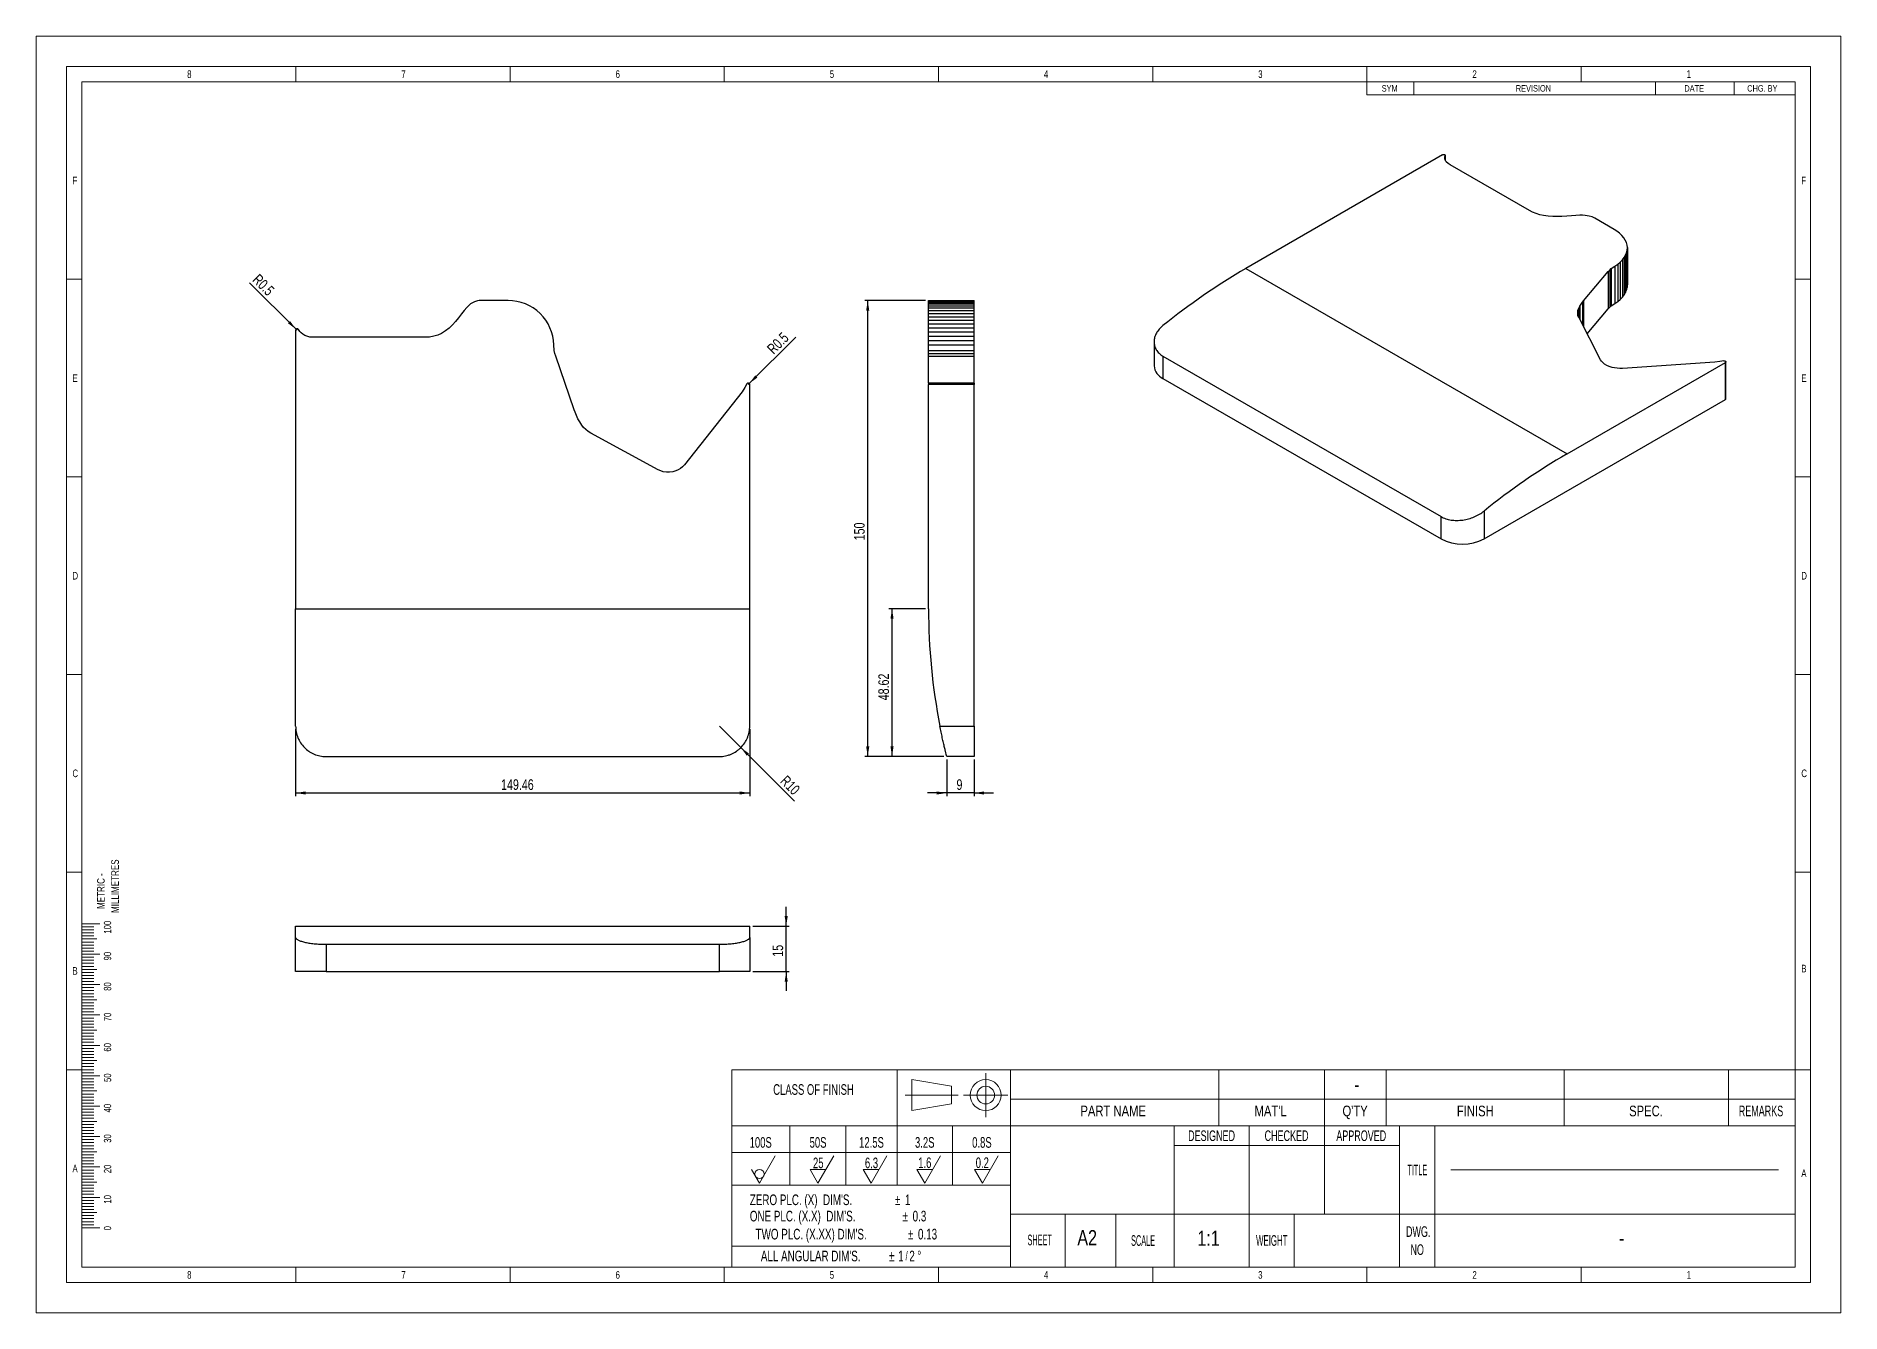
# Model space of a CAD drawing. Header units: millimetres. Extents: x 1 to 595, y 0 to 420.
import ezdxf

# ---------------------------------------------------------------- set-up
doc = ezdxf.new("R2010")
doc.units = ezdxf.units.MM
doc.layers.add('DIM', color=4, linetype='Continuous')
doc.styles.add('SLDTEXTSTYLE0', font='TXT', dxfattribs={"width": 0.789474})
doc.styles.add('SLDTEXTSTYLE1', font='TXT', dxfattribs={"width": 0.473684})
doc.styles.add('SLDTEXTSTYLE2', font='TXT', dxfattribs={"width": 0.631579})
doc.styles.add('SLDTEXTSTYLE3', font='TXT', dxfattribs={"width": 0.552632})
doc.styles.add('SLDTEXTSTYLE4', font='TXT', dxfattribs={"width": 0.773196})
doc.styles.add('SLDTEXTSTYLE5', font='TXT', dxfattribs={"width": 0.666667})
doc.styles.add('SLDTEXTSTYLE6', font='TXT', dxfattribs={"width": 0.691176})
doc.styles.add('SLDTEXTSTYLE7', font='TXT', dxfattribs={"width": 0.605})
doc.styles.add('SLDTEXTSTYLE8', font='TXT', dxfattribs={"width": 0.75})
doc.dimstyles.new('SLDDIMSTYLE0', dxfattribs={"dimtxt": 3.5, "dimasz": 3.302, "dimexe": 0, "dimexo": 0.0625, "dimgap": 0.875, "dimtad": 1, "dimrnd": 1e-09, "dimzin": 12, "dimdsep": 46, "dimtxsty": 'SLDTEXTSTYLE8', "dimsah": 1, "dimcen": 0.09, "dimadec": 0, "dimazin": 3, "dimtfac": 1, "dimtdec": 3, "dimtmove": 0, "dimatfit": 0, "dimfxl": 0, "dimfrac": 2, "dimtolj": 1, "dimtzin": 12, "dimarcsym": 0})
doc.dimstyles.new('SLDDIMSTYLE1', dxfattribs={"dimtxt": 3.5, "dimasz": 3.302, "dimexe": 0, "dimexo": 0.0625, "dimgap": 0.875, "dimtad": 1, "dimrnd": 1e-09, "dimzin": 12, "dimdsep": 46, "dimtxsty": 'SLDTEXTSTYLE8', "dimsah": 1, "dimcen": 0.09, "dimadec": 0, "dimazin": 3, "dimtfac": 1, "dimtdec": 3, "dimtofl": 0, "dimtmove": 0, "dimatfit": 3, "dimfxl": 0, "dimfrac": 2, "dimtolj": 1, "dimtzin": 12, "dimarcsym": 0})
doc.dimstyles.new('SLDDIMSTYLE2', dxfattribs={"dimtxt": 3.5, "dimasz": 3.302, "dimexe": 0, "dimexo": 0.0625, "dimgap": 0.875, "dimtad": 1, "dimrnd": 1e-09, "dimzin": 12, "dimdsep": 46, "dimtxsty": 'SLDTEXTSTYLE8', "dimsah": 1, "dimcen": 0, "dimadec": 0, "dimazin": 3, "dimtfac": 1, "dimtdec": 3, "dimtofl": 0, "dimtmove": 0, "dimatfit": 3, "dimfxl": 0, "dimfrac": 2, "dimtolj": 1, "dimtzin": 12, "dimarcsym": 0})
doc.dimstyles.new('SLDDIMSTYLE3', dxfattribs={"dimtxt": 3.5, "dimasz": 3.302, "dimexe": 0, "dimexo": 0.0625, "dimgap": 0.875, "dimtad": 1, "dimrnd": 1e-09, "dimdsep": 46, "dimtxsty": 'SLDTEXTSTYLE8', "dimsah": 1, "dimcen": 0, "dimadec": 0, "dimazin": 2, "dimtfac": 1, "dimtdec": 3, "dimtofl": 0, "dimtmove": 0, "dimatfit": 3, "dimfxl": 0, "dimfrac": 2, "dimtolj": 1, "dimtzin": 12, "dimarcsym": 0})

# ---------------------------------------------------------------- blocks, each defined once
blk = doc.blocks.new('SW_TABLEANNOTATION_0')
at = {"color": 0, "linetype": 'Continuous', "lineweight": 18}
for p, q in [((0, 0), (0, -4.36)), ((0, 0), (15.48, 0)), ((0, 0), (0, -4.36)), ((141.03, 0), (0, 0)), ((15.48, 0), (15.48, -4.36)), ((15.48, 0), (95.05, 0)), ((95.05, 0), (95.05, -4.36)), ((95.05, 0), (120.91, 0)), ((120.91, 0), (120.91, -4.36)), ((120.91, 0), (141.03, 0)), ((141.03, 0), (141.03, -4.36)), ((141.03, -4.36), (141.03, 0)), ((0, -4.36), (15.48, -4.36)), ((0, -4.36), (141.03, -4.36)), ((15.48, -4.36), (95.05, -4.36)), ((95.05, -4.36), (120.91, -4.36)), ((120.91, -4.36), (141.03, -4.36))]:
    blk.add_line(p, q, dxfattribs=at)
at = {"color": 0, "linetype": 'Continuous', "lineweight": 0, "char_height": 2.117, "attachment_point": 1, "style": 'SLDTEXTSTYLE8'}
for s, insert in [('SYM', (4.9, -1.13)), ('REVISION', (49.04, -1.13)), ('DATE', (104.52, -1.13)), ('CHG. BY', (125.2, -1.13))]:
    blk.add_mtext(s, dxfattribs=dict(at, insert=insert))
blk = doc.blocks.new('_D')
at = {"layer": 'DIM'}
for p, q in [((247.43, 127.28), (247.43, 133.63)), ((236.43, 127.28), (248.43, 127.28)), ((247.43, 112.28), (247.43, 127.28)), ((236.43, 112.28), (248.43, 112.28)), ((247.43, 112.28), (247.43, 105.93))]:
    blk.add_line(p, q, dxfattribs=at)
for points in [[(247.43, 127.28), (247.94, 130.58), (246.92, 130.58)], [(247.43, 112.28), (246.92, 108.97), (247.94, 108.97)]]:
    blk.add_solid(points, dxfattribs=at)
at = {"layer": 'DIM', "insert": (242.92, 117.19), "char_height": 3.5, "attachment_point": 1, "rotation": 90, "style": 'SLDTEXTSTYLE8'}
blk.add_mtext('15', dxfattribs=at)
blk = doc.blocks.new('_D_1')
at = {"layer": 'DIM'}
for p, q in [((85.97, 192.05), (85.97, 170.05)), ((235.43, 192.05), (235.43, 170.05)), ((85.97, 171.05), (235.43, 171.05))]:
    blk.add_line(p, q, dxfattribs=at)
for points in [[(85.97, 171.05), (89.28, 170.54), (89.28, 171.56)], [(235.43, 171.05), (232.13, 171.56), (232.13, 170.54)]]:
    blk.add_solid(points, dxfattribs=at)
at = {"layer": 'DIM', "insert": (153.59, 175.56), "char_height": 3.5, "attachment_point": 1, "style": 'SLDTEXTSTYLE8'}
blk.add_mtext('149.46', dxfattribs=at)
blk = doc.blocks.new('_D_2')
at = {"layer": 'DIM'}
for q in [(225.43, 193.05), (250.18, 168.31)]:
    blk.add_line((232.5, 185.98), q, dxfattribs=at)
blk.add_solid([(232.5, 185.98), (234.48, 183.29), (235.2, 184.01)], dxfattribs=at)
at = {"layer": 'DIM', "insert": (247.7, 177.15), "char_height": 3.5, "attachment_point": 1, "rotation": 315, "style": 'SLDTEXTSTYLE8'}
blk.add_mtext('R10', dxfattribs=at)
blk = doc.blocks.new('_D_3')
at = {"layer": 'DIM'}
for q in [(70.84, 338.88), (86.47, 323.25)]:
    blk.add_line((86.12, 323.6), q, dxfattribs=at)
blk.add_solid([(86.12, 323.6), (84.14, 326.29), (83.43, 325.58)], dxfattribs=at)
at = {"layer": 'DIM', "insert": (74, 342.05), "char_height": 3.5, "attachment_point": 1, "rotation": 315, "style": 'SLDTEXTSTYLE8'}
blk.add_mtext('R0.5', dxfattribs=at)
blk = doc.blocks.new('_D_4')
at = {"layer": 'DIM'}
for q in [(250.57, 321.04), (234.93, 305.4)]:
    blk.add_line((235.29, 305.76), q, dxfattribs=at)
blk.add_solid([(235.29, 305.76), (237.98, 307.73), (237.26, 308.45)], dxfattribs=at)
at = {"layer": 'DIM', "insert": (240.83, 317.63), "char_height": 3.5, "attachment_point": 1, "rotation": 45, "style": 'SLDTEXTSTYLE8'}
blk.add_mtext('R0.5', dxfattribs=at)
blk = doc.blocks.new('_D_5')
at = {"layer": 'DIM'}
for p, q in [((300.26, 182.05), (300.26, 170.05)), ((309.26, 182.05), (309.26, 170.05)), ((300.26, 171.05), (293.91, 171.05)), ((309.26, 171.05), (300.26, 171.05)), ((309.26, 171.05), (315.61, 171.05))]:
    blk.add_line(p, q, dxfattribs=at)
for points in [[(300.26, 171.05), (296.96, 171.56), (296.96, 170.54)], [(309.26, 171.05), (312.56, 170.54), (312.56, 171.56)]]:
    blk.add_solid(points, dxfattribs=at)
at = {"layer": 'DIM', "insert": (303.47, 175.56), "char_height": 3.5, "attachment_point": 1, "style": 'SLDTEXTSTYLE8'}
blk.add_mtext('9', dxfattribs=at)
blk = doc.blocks.new('_D_7')
at = {"layer": 'DIM'}
for p, q in [((293.26, 231.67), (281.26, 231.67)), ((282.26, 183.05), (282.26, 231.67)), ((299.26, 183.05), (281.26, 183.05))]:
    blk.add_line(p, q, dxfattribs=at)
for points in [[(282.26, 231.67), (281.75, 228.37), (282.77, 228.37)], [(282.26, 183.05), (282.77, 186.35), (281.75, 186.35)]]:
    blk.add_solid(points, dxfattribs=at)
at = {"layer": 'DIM', "insert": (277.75, 201.54), "char_height": 3.5, "attachment_point": 1, "rotation": 90, "style": 'SLDTEXTSTYLE8'}
blk.add_mtext('48.62', dxfattribs=at)
blk = doc.blocks.new('_D_8')
at = {"layer": 'DIM'}
for p, q in [((293.26, 333.06), (273.26, 333.06)), ((274.26, 183.05), (274.26, 333.06)), ((299.26, 183.05), (273.26, 183.05))]:
    blk.add_line(p, q, dxfattribs=at)
for points in [[(274.26, 333.06), (273.75, 329.75), (274.77, 329.75)], [(274.26, 183.05), (274.77, 186.35), (273.75, 186.35)]]:
    blk.add_solid(points, dxfattribs=at)
at = {"layer": 'DIM', "insert": (269.75, 254.17), "char_height": 3.5, "attachment_point": 1, "rotation": 90, "style": 'SLDTEXTSTYLE8'}
blk.add_mtext('150', dxfattribs=at)

msp = doc.modelspace()

# ---------------------------------------------------------------- linework, layer by layer
at = {"color": 9, "linetype": 'Continuous', "lineweight": 18}
for p, q in [((0.554, 420.029), (594.554, 420.029)), ((0.554, 0.029), (0.554, 420.029)), ((594.554, 0.029), (594.554, 420.029)), ((10.554, 410.029), (584.554, 410.029)), ((10.554, 10.029), (10.554, 410.029)), ((86.054, 405.029), (86.054, 410.029)), ((156.554, 405.029), (156.554, 410.029)), ((227.054, 405.029), (227.054, 410.029)), ((297.554, 405.029), (297.554, 410.029)), ((368.054, 405.029), (368.054, 410.029)), ((438.554, 405.029), (438.554, 410.029)), ((509.054, 405.029), (509.054, 410.029)), ((584.554, 10.029), (584.554, 410.029)), ((15.554, 405.029), (579.554, 405.029)), ((15.554, 15.029), (15.554, 405.029)), ((579.554, 405.029), (579.554, 15.029)), ((579.554, 405.029), (579.554, 389.676)), ((579.554, 389.676), (579.554, 384.5)), ((579.554, 384.5), (579.554, 379.323)), ((15.554, 340.029), (10.554, 340.029)), ((579.554, 340.029), (584.554, 340.029)), ((15.554, 275.029), (10.554, 275.029)), ((579.554, 275.029), (584.554, 275.029)), ((15.554, 210.029), (10.554, 210.029)), ((579.554, 210.029), (584.554, 210.029)), ((15.554, 145.029), (10.554, 145.029)), ((579.554, 145.029), (584.554, 145.029)), ((15.554, 128.029), (21.554, 128.029)), ((15.554, 127.029), (19.554, 127.029)), ((15.554, 126.029), (19.554, 126.029)), ((15.554, 125.029), (19.554, 125.029)), ((15.554, 124.029), (19.554, 124.029)), ((15.554, 123.029), (20.554, 123.029)), ((15.554, 122.029), (19.554, 122.029)), ((15.554, 121.029), (19.554, 121.029)), ((15.554, 120.029), (19.554, 120.029)), ((15.554, 119.029), (19.554, 119.029)), ((15.554, 118.029), (21.554, 118.029)), ((15.554, 117.029), (19.554, 117.029)), ((15.554, 116.029), (19.554, 116.029)), ((15.554, 115.029), (19.554, 115.029)), ((15.554, 114.029), (19.554, 114.029)), ((15.554, 113.029), (20.554, 113.029)), ((15.554, 112.029), (19.554, 112.029)), ((15.554, 111.029), (19.554, 111.029)), ((15.554, 110.029), (19.554, 110.029)), ((15.554, 109.029), (19.554, 109.029)), ((15.554, 108.029), (21.554, 108.029)), ((15.554, 107.029), (19.554, 107.029)), ((15.554, 106.029), (19.554, 106.029)), ((15.554, 105.029), (19.554, 105.029)), ((15.554, 104.029), (19.554, 104.029)), ((15.554, 103.029), (20.554, 103.029)), ((15.554, 102.029), (19.554, 102.029)), ((15.554, 101.029), (19.554, 101.029)), ((15.554, 100.029), (19.554, 100.029)), ((15.554, 99.029), (19.554, 99.029)), ((15.554, 98.029), (21.554, 98.029)), ((15.554, 97.029), (19.554, 97.029)), ((15.554, 96.029), (19.554, 96.029)), ((15.554, 95.029), (19.554, 95.029)), ((15.554, 94.029), (19.554, 94.029)), ((15.554, 93.029), (20.554, 93.029)), ((15.554, 92.029), (19.554, 92.029)), ((15.554, 91.029), (19.554, 91.029)), ((15.554, 90.029), (19.554, 90.029)), ((15.554, 89.029), (19.554, 89.029)), ((15.554, 88.029), (21.554, 88.029)), ((15.554, 87.029), (19.554, 87.029)), ((15.554, 86.029), (19.554, 86.029)), ((15.554, 85.029), (19.554, 85.029)), ((15.554, 84.029), (19.554, 84.029)), ((15.554, 80.029), (10.554, 80.029)), ((15.554, 83.029), (20.554, 83.029)), ((15.554, 82.029), (19.554, 82.029)), ((15.554, 81.029), (19.554, 81.029)), ((15.554, 80.029), (19.554, 80.029)), ((15.554, 79.029), (19.554, 79.029)), ((15.554, 78.029), (21.554, 78.029)), ((229.554, 80.029), (229.554, 15.029)), ((229.554, 80.029), (579.554, 80.029)), ((283.933, 80.029), (283.933, 42.029)), ((313.086, 64.385), (313.086, 78.938)), ((321.238, 80.029), (321.238, 15.029)), ((389.819, 80.029), (389.819, 61.601)), ((424.564, 32.494), (424.564, 80.029)), ((444.862, 61.601), (444.862, 80.029)), ((503.431, 61.601), (503.431, 80.029)), ((557.557, 61.601), (557.557, 80.029)), ((579.554, 80.029), (579.554, 15.029)), ((579.554, 80.029), (584.554, 80.029)), ((15.554, 77.029), (19.554, 77.029)), ((15.554, 76.029), (19.554, 76.029)), ((15.554, 75.029), (19.554, 75.029)), ((15.554, 74.029), (19.554, 74.029)), ((15.554, 73.029), (20.554, 73.029)), ((15.554, 72.029), (19.554, 72.029)), ((304.037, 71.661), (286.573, 71.661)), ((288.756, 66.568), (288.756, 76.755)), ((301.854, 74.572), (288.756, 76.755)), ((301.854, 68.751), (301.854, 74.572)), ((305.81, 71.661), (320.363, 71.661)), ((15.554, 71.029), (19.554, 71.029)), ((15.554, 70.029), (19.554, 70.029)), ((15.554, 69.029), (19.554, 69.029)), ((15.554, 68.029), (21.554, 68.029)), ((15.554, 67.029), (19.554, 67.029)), ((15.554, 66.029), (19.554, 66.029)), ((301.854, 68.751), (288.756, 66.568)), ((321.238, 70.332), (579.554, 70.332)), ((579.554, 66.029), (579.554, 40.029)), ((15.554, 65.029), (19.554, 65.029)), ((15.554, 64.029), (19.554, 64.029)), ((15.554, 63.029), (20.554, 63.029)), ((15.554, 62.029), (19.554, 62.029)), ((15.554, 61.029), (19.554, 61.029)), ((15.554, 60.029), (19.554, 60.029)), ((579.554, 61.601), (229.554, 61.601)), ((248.65, 61.601), (248.65, 42.029)), ((267.007, 61.601), (267.007, 42.029)), ((302.119, 61.601), (302.119, 42.029)), ((375.084, 32.526), (375.084, 61.601)), ((399.824, 32.494), (399.824, 61.601)), ((449.304, 15.029), (449.304, 61.601)), ((460.947, 15.029), (460.947, 61.601)), ((15.554, 59.029), (19.554, 59.029)), ((15.554, 58.029), (21.554, 58.029)), ((15.554, 57.029), (19.554, 57.029)), ((15.554, 56.029), (19.554, 56.029)), ((15.554, 55.029), (19.554, 55.029)), ((15.554, 54.029), (19.554, 54.029)), ((449.304, 55.052), (375.084, 55.052)), ((449.304, 55.052), (375.084, 55.052)), ((15.554, 53.029), (20.554, 53.029)), ((15.554, 52.029), (19.554, 52.029)), ((15.554, 51.029), (19.554, 51.029)), ((15.554, 50.029), (19.554, 50.029)), ((15.554, 49.029), (19.554, 49.029)), ((15.554, 48.029), (21.554, 48.029)), ((229.554, 52.797), (321.238, 52.797)), ((238.643, 42.726), (243.839, 51.726)), ((257.863, 42.726), (263.059, 51.726)), ((275.396, 42.726), (280.592, 51.726)), ((293.025, 42.726), (298.222, 51.726)), ((311.982, 42.726), (317.179, 51.726)), ((15.554, 47.029), (19.554, 47.029)), ((15.554, 46.029), (19.554, 46.029)), ((15.554, 45.029), (19.554, 45.029)), ((15.554, 44.029), (19.554, 44.029)), ((15.554, 43.029), (20.554, 43.029)), ((15.554, 42.029), (19.554, 42.029)), ((229.554, 42.029), (321.238, 42.029)), ((238.643, 42.726), (236.045, 47.226)), ((257.863, 42.726), (255.265, 47.226)), ((260.461, 47.226), (255.265, 47.226)), ((275.396, 42.726), (272.798, 47.226)), ((277.994, 47.226), (272.798, 47.226)), ((293.025, 42.726), (290.427, 47.226)), ((295.623, 47.226), (290.427, 47.226)), ((311.982, 42.726), (309.384, 47.226)), ((314.58, 47.226), (309.384, 47.226)), ((573.992, 47.047), (466.223, 47.047)), ((15.554, 41.029), (19.554, 41.029)), ((15.554, 40.029), (19.554, 40.029)), ((15.554, 39.029), (19.554, 39.029)), ((15.554, 38.029), (21.554, 38.029)), ((15.554, 37.029), (19.554, 37.029)), ((15.554, 36.029), (19.554, 36.029)), ((15.554, 35.029), (19.554, 35.029)), ((15.554, 34.029), (19.554, 34.029)), ((15.554, 33.029), (20.554, 33.029)), ((15.554, 32.029), (19.554, 32.029)), ((15.554, 31.029), (19.554, 31.029)), ((15.554, 30.029), (19.554, 30.029)), ((579.554, 32.494), (321.238, 32.534)), ((339.236, 32.494), (339.236, 15.029)), ((355.935, 15.029), (355.935, 32.494)), ((375.084, 15.029), (375.084, 32.526)), ((399.824, 15.029), (399.824, 32.494)), ((414.598, 15.029), (414.598, 32.52)), ((15.554, 29.029), (19.554, 29.029)), ((15.554, 28.029), (21.554, 28.029)), ((229.554, 22.029), (321.238, 22.029)), ((15.554, 15.029), (579.554, 15.029)), ((86.054, 15.029), (86.054, 10.029)), ((156.554, 15.029), (156.554, 10.029)), ((227.054, 15.029), (227.054, 10.029)), ((297.554, 15.029), (297.554, 10.029)), ((321.238, 15.029), (579.554, 15.029)), ((368.054, 15.029), (368.054, 10.029)), ((438.554, 15.029), (438.554, 10.029)), ((509.054, 15.029), (509.054, 10.029)), ((10.554, 10.029), (584.554, 10.029)), ((0.554, 0.029), (594.554, 0.029))]:
    msp.add_line(p, q, dxfattribs=at)
for p, q in [((463.483, 381.008), (398.731, 343.627)), ((464.163, 379.922), (464.191, 380.327)), ((464.191, 380.327), (464.324, 380.74)), ((464.191, 380.327), (464.191, 379.769)), ((464.324, 380.74), (464.324, 379.301)), ((464.337, 379.271), (464.337, 380.804)), ((464.238, 379.506), (464.163, 379.922)), ((464.412, 379.095), (464.238, 379.506)), ((464.681, 378.706), (464.412, 379.095)), ((465.244, 378.175), (464.681, 378.706)), ((465.928, 377.721), (465.244, 378.175)), ((492.02, 362.658), (465.928, 377.721)), ((493.082, 362.112), (492.02, 362.658)), ((494.224, 361.65), (493.082, 362.112)), ((495.424, 361.278), (494.224, 361.65)), ((496.663, 361), (495.424, 361.278)), ((498.226, 360.78), (496.663, 361)), ((499.767, 360.678), (498.226, 360.78)), ((501.269, 360.665), (499.767, 360.678)), ((502.715, 360.714), (501.269, 360.665)), ((504.344, 360.813), (502.715, 360.714)), ((505.88, 360.925), (504.344, 360.813)), ((507.307, 361.023), (505.88, 360.925)), ((508.612, 361.079), (507.307, 361.023)), ((509.52, 361.078), (508.612, 361.079)), ((510.338, 361.037), (509.52, 361.078)), ((511.077, 360.953), (510.338, 361.037)), ((511.75, 360.824), (511.077, 360.953)), ((512.658, 360.542), (511.75, 360.824)), ((513.11, 360.345), (512.658, 360.542)), ((513.571, 360.1), (513.11, 360.345)), ((519.888, 356.454), (513.571, 360.1)), ((520.862, 355.834), (519.888, 356.454)), ((521.727, 355.164), (520.862, 355.834)), ((522.477, 354.449), (521.727, 355.164)), ((523.103, 353.695), (522.477, 354.449)), ((523.6, 352.91), (523.103, 353.695)), ((523.965, 352.101), (523.6, 352.91)), ((524.192, 351.275), (523.965, 352.101)), ((524.28, 350.44), (524.192, 351.275)), ((520.154, 344.365), (521.1, 344.998)), ((521.1, 344.998), (521.936, 345.681)), ((521.1, 344.998), (521.1, 332.75)), ((521.936, 345.681), (522.654, 346.407)), ((521.936, 345.681), (521.936, 333.433)), ((522.654, 346.407), (523.246, 347.17)), ((522.654, 346.407), (522.654, 334.159)), ((523.246, 347.17), (523.709, 347.962)), ((523.246, 347.17), (523.246, 334.922)), ((523.709, 347.962), (524.038, 348.776)), ((523.709, 347.962), (523.709, 335.714)), ((524.038, 348.776), (524.229, 349.605)), ((524.038, 348.776), (524.038, 336.528)), ((524.229, 349.605), (524.28, 350.44)), ((524.229, 349.605), (524.229, 337.357)), ((524.28, 350.44), (524.28, 338.192)), ((398.731, 343.627), (504.414, 282.618)), ((509.809, 332.903), (517.998, 342.6)), ((517.998, 342.6), (518.457, 343.088)), ((517.998, 342.6), (517.998, 330.352)), ((518.457, 343.088), (518.975, 343.544)), ((518.457, 343.088), (518.457, 330.84)), ((518.975, 343.544), (520.154, 344.365)), ((518.975, 343.544), (518.975, 331.296)), ((520.154, 344.365), (520.154, 332.117)), ((144.826, 332.653), (144.192, 332.336)), ((145.813, 332.951), (144.826, 332.653)), ((146.374, 333.028), (145.813, 332.951)), ((147, 333.055), (146.374, 333.028)), ((155.934, 333.055), (147, 333.055)), ((157.381, 332.985), (155.934, 333.055)), ((158.814, 332.776), (157.381, 332.985)), ((160.22, 332.43), (158.814, 332.776)), ((294.262, 333.055), (309.262, 333.055)), ((294.262, 332.985), (294.262, 333.055)), ((294.262, 332.985), (309.262, 332.985)), ((294.262, 332.776), (294.262, 332.985)), ((294.262, 332.776), (309.262, 332.776)), ((294.262, 332.43), (294.262, 332.776)), ((309.262, 332.985), (309.262, 333.055)), ((309.262, 332.776), (309.262, 332.985)), ((309.262, 332.43), (309.262, 332.776)), ((509.461, 332.473), (509.809, 332.903)), ((509.809, 332.903), (509.809, 324.541)), ((520.154, 332.117), (521.1, 332.75)), ((521.1, 332.75), (521.936, 333.433)), ((521.936, 333.433), (522.654, 334.159)), ((522.654, 334.159), (523.246, 334.922)), ((523.246, 334.922), (523.709, 335.714)), ((523.709, 335.714), (524.038, 336.528)), ((524.038, 336.528), (524.229, 337.357)), ((524.229, 337.357), (524.28, 338.192)), ((139.603, 327.403), (138.573, 326.13)), ((140.551, 328.627), (139.603, 327.403)), ((141.44, 329.757), (140.551, 328.627)), ((142.295, 330.747), (141.44, 329.757)), ((142.938, 331.388), (142.295, 330.747)), ((143.566, 331.916), (142.938, 331.388)), ((144.192, 332.336), (143.566, 331.916)), ((161.586, 331.949), (160.22, 332.43)), ((162.9, 331.339), (161.586, 331.949)), ((164.148, 330.606), (162.9, 331.339)), ((165.32, 329.755), (164.148, 330.606)), ((166.405, 328.795), (165.32, 329.755)), ((167.392, 327.736), (166.405, 328.795)), ((168.272, 326.586), (167.392, 327.736)), ((294.262, 332.43), (309.262, 332.43)), ((294.262, 331.949), (294.262, 332.43)), ((294.262, 331.949), (309.262, 331.949)), ((294.262, 331.339), (294.262, 331.949)), ((294.262, 331.339), (309.262, 331.339)), ((294.262, 330.606), (294.262, 331.339)), ((294.262, 330.606), (309.262, 330.606)), ((294.262, 329.755), (294.262, 330.606)), ((294.262, 329.755), (309.262, 329.755)), ((294.262, 328.795), (294.262, 329.755)), ((294.262, 328.795), (309.262, 328.795)), ((294.262, 327.736), (294.262, 328.795)), ((294.262, 327.736), (309.262, 327.736)), ((294.262, 326.586), (294.262, 327.736)), ((309.262, 331.949), (309.262, 332.43)), ((309.262, 331.339), (309.262, 331.949)), ((309.262, 330.606), (309.262, 331.339)), ((309.262, 329.755), (309.262, 330.606)), ((309.262, 328.795), (309.262, 329.755)), ((309.262, 327.736), (309.262, 328.795)), ((309.262, 326.586), (309.262, 327.736)), ((507.919, 328.725), (507.923, 329.291)), ((508.023, 328.148), (507.919, 328.725)), ((507.923, 329.291), (508.021, 329.834)), ((507.923, 329.291), (507.923, 328.699)), ((508.021, 329.834), (508.264, 330.541)), ((508.021, 329.834), (508.021, 328.159)), ((508.253, 327.567), (508.023, 328.148)), ((515.455, 313.561), (508.253, 327.567)), ((508.264, 330.541), (508.599, 331.211)), ((508.264, 330.541), (508.264, 327.545)), ((508.599, 331.211), (509.461, 332.473)), ((508.599, 331.211), (508.599, 326.894)), ((509.461, 332.473), (509.461, 325.218)), ((511.051, 322.125), (517.998, 330.352)), ((517.998, 330.352), (518.457, 330.84)), ((518.457, 330.84), (518.975, 331.296)), ((518.975, 331.296), (520.154, 332.117)), ((85.974, 323.247), (85.974, 231.674)), ((87.308, 322.913), (86.897, 323.513)), ((87.785, 322.398), (87.308, 322.913)), ((88.347, 321.941), (87.785, 322.398)), ((88.973, 321.56), (88.347, 321.941)), ((89.64, 321.274), (88.973, 321.56)), ((90.688, 321.022), (89.64, 321.274)), ((91.729, 320.949), (90.688, 321.022)), ((128.628, 320.949), (91.729, 320.949)), ((130.048, 321.031), (128.628, 320.949)), ((131.421, 321.273), (130.048, 321.031)), ((132.726, 321.666), (131.421, 321.273)), ((133.943, 322.201), (132.726, 321.666)), ((135.317, 323.037), (133.943, 322.201)), ((136.532, 324.001), (135.317, 323.037)), ((137.61, 325.048), (136.532, 324.001)), ((138.573, 326.13), (137.61, 325.048)), ((169.037, 325.356), (168.272, 326.586)), ((169.68, 324.058), (169.037, 325.356)), ((170.195, 322.705), (169.68, 324.058)), ((170.577, 321.308), (170.195, 322.705)), ((170.822, 319.88), (170.577, 321.308)), ((294.262, 326.586), (309.262, 326.586)), ((294.262, 325.356), (294.262, 326.586)), ((294.262, 325.356), (309.262, 325.356)), ((294.262, 324.058), (294.262, 325.356)), ((294.262, 324.058), (309.262, 324.058)), ((294.262, 322.705), (294.262, 324.058)), ((294.262, 322.705), (309.262, 322.705)), ((294.262, 321.308), (294.262, 322.705)), ((294.262, 321.308), (309.262, 321.308)), ((294.262, 319.88), (294.262, 321.308)), ((309.262, 325.356), (309.262, 326.586)), ((309.262, 324.058), (309.262, 325.356)), ((309.262, 322.705), (309.262, 324.058)), ((309.262, 321.308), (309.262, 322.705)), ((309.262, 319.88), (309.262, 321.308)), ((170.929, 318.436), (170.822, 319.88)), ((171.101, 316.596), (170.929, 318.436)), ((171.293, 315.672), (171.101, 316.596)), ((171.566, 314.75), (171.293, 315.672)), ((294.262, 319.88), (309.262, 319.88)), ((294.262, 318.436), (294.262, 319.88)), ((294.262, 318.436), (309.262, 318.436)), ((294.262, 316.596), (294.262, 318.436)), ((294.262, 316.596), (309.262, 316.596)), ((294.262, 315.672), (294.262, 316.596)), ((294.262, 315.672), (309.262, 315.672)), ((294.262, 314.75), (294.262, 315.672)), ((309.262, 318.436), (309.262, 319.88)), ((309.262, 316.596), (309.262, 318.436)), ((309.262, 315.672), (309.262, 316.596)), ((309.262, 314.75), (309.262, 315.672)), ((368.493, 319.465), (368.493, 311.532)), ((177.654, 297.081), (171.566, 314.75)), ((294.262, 314.75), (309.262, 314.75)), ((294.262, 305.904), (294.262, 314.75)), ((309.262, 305.904), (309.262, 314.75)), ((371.422, 314.799), (462.963, 261.953)), ((371.422, 314.799), (371.422, 307.45)), ((504.414, 282.618), (556.55, 312.715)), ((515.758, 313.083), (515.455, 313.561)), ((516.153, 312.639), (515.758, 313.083)), ((516.773, 312.13), (516.153, 312.639)), ((517.501, 311.692), (516.773, 312.13)), ((518.331, 311.325), (517.501, 311.692)), ((519.258, 311.031), (518.331, 311.325)), ((520.042, 310.86), (519.258, 311.031)), ((520.884, 310.747), (520.042, 310.86)), ((521.766, 310.698), (520.884, 310.747)), ((522.669, 310.721), (521.766, 310.698)), ((553.074, 312.762), (522.669, 310.721)), ((554.72, 312.939), (553.074, 312.762)), ((556.038, 313.193), (554.72, 312.939)), ((556.55, 300.467), (556.55, 312.715)), ((556.696, 300.671), (556.696, 312.919)), ((232.916, 303.005), (213.916, 279.005)), ((233.864, 304.385), (232.916, 303.005)), ((234.485, 305.628), (233.864, 304.385)), ((235.432, 231.674), (235.432, 305.404)), ((309.262, 305.904), (294.262, 305.904)), ((294.262, 305.904), (294.262, 305.404)), ((294.262, 231.674), (294.262, 305.404)), ((309.262, 305.404), (294.262, 305.404)), ((309.262, 305.904), (309.262, 305.404)), ((309.262, 193.053), (309.262, 305.404)), ((371.422, 307.45), (462.963, 254.604)), ((177.934, 296.308), (177.654, 297.081)), ((477.105, 254.604), (556.55, 300.467)), ((178.87, 294.153), (177.934, 296.308)), ((179.455, 293.095), (178.87, 294.153)), ((180.148, 292.058), (179.455, 293.095)), ((180.745, 291.323), (180.148, 292.058)), ((181.434, 290.627), (180.745, 291.323)), ((182.216, 289.994), (181.434, 290.627)), ((183.089, 289.445), (182.216, 289.994)), ((205.337, 277.383), (183.089, 289.445)), ((206.137, 277.011), (205.337, 277.383)), ((206.961, 276.746), (206.137, 277.011)), ((208.022, 276.561), (206.961, 276.746)), ((209.074, 276.539), (208.022, 276.561)), ((210.109, 276.677), (209.074, 276.539)), ((211.125, 276.973), (210.109, 276.677)), ((211.889, 277.317), (211.125, 276.973)), ((212.623, 277.774), (211.889, 277.317)), ((213.306, 278.338), (212.623, 277.774)), ((213.916, 279.005), (213.306, 278.338)), ((462.963, 254.604), (462.963, 261.953)), ((477.105, 263.779), (477.105, 254.604)), ((85.974, 231.674), (235.432, 231.674)), ((85.974, 193.053), (85.974, 231.674)), ((235.432, 193.053), (235.432, 231.674)), ((298.026, 193.053), (309.262, 193.053)), ((309.262, 193.053), (309.262, 183.053)), ((95.974, 183.053), (225.432, 183.053)), ((309.262, 183.053), (300.262, 183.053)), ((85.974, 123.511), (85.974, 127.275)), ((85.974, 127.275), (235.432, 127.275)), ((235.432, 123.511), (235.432, 127.275)), ((85.974, 112.275), (85.974, 123.511)), ((95.974, 121.275), (95.974, 112.275)), ((95.974, 121.275), (225.432, 121.275)), ((225.432, 112.275), (225.432, 121.275)), ((235.432, 123.511), (235.432, 112.275)), ((95.974, 112.275), (85.974, 112.275)), ((95.974, 112.275), (225.432, 112.275)), ((235.432, 112.275), (225.432, 112.275))]:
    msp.add_line(p, q)
at = {"flags": 128}
for points in [[(463.483, 381.008), (463.614, 381.062), (463.767, 381.09), (463.928, 381.088), (464.079, 381.057), (464.205, 380.999), (464.293, 380.922), (464.335, 380.832), (464.324, 380.74)], [(556.038, 313.193), (556.203, 313.208), (556.367, 313.19), (556.512, 313.143), (556.622, 313.071), (556.684, 312.982), (556.693, 312.886), (556.646, 312.793), (556.55, 312.715)]]:
    msp.add_lwpolyline(points, dxfattribs=at)
at = {"color": 9, "linetype": 'Continuous', "lineweight": 18}
for centre, radius in [((313.086, 71.661), 5.094), ((313.086, 71.661), 2.911), ((238.643, 45.74), 1.507)]:
    msp.add_circle(centre, radius, dxfattribs=at)
for centre, radius, start, end in [((507.471, 156.784), 216.182, 120.198725, 129.000373), ((86.474, 323.247), 0.5, 32.143761, 180), ((373.327, 311.909), 4.849, 184.458267, 246.861874), ((234.932, 305.404), 0.5, 0, 153.453886), ((556.457, 300.688), 0.24, 292.764955, 355.914904), ((613.154, 95.774), 216.182, 120.198725, 129.000373), ((470.034, 268.202), 15.326, 242.524312, 297.475688), ((494.262, 231.674), 200, 180, 191.134039)]:
    msp.add_arc(centre, radius, start, end)
for points, knots in [([(371.422, 324.788), (370.958, 324.415), (370.548, 324.02), (370.008, 323.395), (369.841, 323.181), (369.533, 322.743), (369.392, 322.517), (369.015, 321.837), (368.825, 321.377), (368.566, 320.443), (368.497, 319.966), (368.49, 319.036), (368.549, 318.58), (368.735, 317.913), (368.814, 317.692), (369.002, 317.264), (369.111, 317.057), (369.483, 316.455), (369.79, 316.079), (370.528, 315.383), (370.949, 315.072), (371.422, 314.799)], [0, 0, 0, 0, 0.125, 0.125, 0.1875, 0.1875, 0.25, 0.25, 0.375, 0.375, 0.5, 0.5, 0.625, 0.625, 0.6875, 0.6875, 0.75, 0.75, 0.875, 0.875, 1, 1, 1, 1]), ([(462.963, 261.953), (463.436, 261.68), (463.947, 261.453), (464.769, 261.177), (465.052, 261.096), (465.638, 260.956), (465.94, 260.897), (466.855, 260.757), (467.483, 260.712), (468.449, 260.712), (468.778, 260.724), (469.432, 260.77), (469.758, 260.804), (470.734, 260.94), (471.38, 261.073), (472.666, 261.426), (473.286, 261.64), (474.18, 262.014), (474.473, 262.148), (475.046, 262.433), (475.327, 262.585), (476.139, 263.061), (476.642, 263.406), (477.105, 263.779)], [0, 0, 0, 0, 0.125, 0.125, 0.1875, 0.1875, 0.25, 0.25, 0.375, 0.375, 0.4375, 0.4375, 0.5, 0.5, 0.625, 0.625, 0.75, 0.75, 0.8125, 0.8125, 0.875, 0.875, 1, 1, 1, 1]), ([(85.974, 193.053), (85.974, 192.397), (86.037, 191.753), (86.225, 190.802), (86.302, 190.488), (86.489, 189.866), (86.599, 189.556), (86.97, 188.653), (87.272, 188.082), (87.987, 186.999), (88.405, 186.484), (89.322, 185.558), (89.822, 185.141), (90.638, 184.589), (90.922, 184.416), (91.502, 184.102), (91.799, 183.96), (92.706, 183.579), (93.334, 183.384), (94.643, 183.119), (95.305, 183.053), (95.974, 183.053)], [0, 0, 0, 0, 0.125, 0.125, 0.1875, 0.1875, 0.25, 0.25, 0.375, 0.375, 0.5, 0.5, 0.625, 0.625, 0.6875, 0.6875, 0.75, 0.75, 0.875, 0.875, 1, 1, 1, 1]), ([(225.432, 183.053), (226.101, 183.053), (226.757, 183.119), (227.725, 183.313), (228.045, 183.394), (228.679, 183.588), (228.993, 183.702), (229.905, 184.084), (230.481, 184.396), (231.297, 184.946), (231.563, 185.145), (232.068, 185.565), (232.309, 185.785), (232.996, 186.478), (233.406, 186.982), (234.131, 188.076), (234.434, 188.65), (234.803, 189.546), (234.911, 189.851), (235.099, 190.473), (235.179, 190.792), (235.368, 191.75), (235.432, 192.397), (235.432, 193.053)], [0, 0, 0, 0, 0.125, 0.125, 0.1875, 0.1875, 0.25, 0.25, 0.375, 0.375, 0.4375, 0.4375, 0.5, 0.5, 0.625, 0.625, 0.75, 0.75, 0.8125, 0.8125, 0.875, 0.875, 1, 1, 1, 1]), ([(300.262, 183.053), (300.262, 183.053), (300.245, 183.119), (300.197, 183.313), (300.176, 183.394), (300.128, 183.588), (300.1, 183.702), (300.006, 184.084), (299.93, 184.396), (299.797, 184.946), (299.749, 185.145), (299.649, 185.565), (299.597, 185.785), (299.435, 186.478), (299.318, 186.982), (299.071, 188.076), (298.943, 188.65), (298.749, 189.546), (298.683, 189.851), (298.551, 190.473), (298.484, 190.792), (298.286, 191.75), (298.155, 192.397), (298.026, 193.053)], [0, 0, 0, 0, 0.125, 0.125, 0.1875, 0.1875, 0.25, 0.25, 0.375, 0.375, 0.4375, 0.4375, 0.5, 0.5, 0.625, 0.625, 0.75, 0.75, 0.8125, 0.8125, 0.875, 0.875, 1, 1, 1, 1]), ([(85.974, 123.511), (85.974, 123.382), (86.037, 123.252), (86.225, 123.055), (86.302, 122.989), (86.489, 122.857), (86.599, 122.791), (86.97, 122.595), (87.272, 122.468), (87.987, 122.223), (88.405, 122.104), (89.322, 121.887), (89.822, 121.787), (90.638, 121.654), (90.922, 121.612), (91.502, 121.535), (91.799, 121.501), (92.706, 121.407), (93.334, 121.358), (94.643, 121.292), (95.305, 121.275), (95.974, 121.275)], [0, 0, 0, 0, 0.125, 0.125, 0.1875, 0.1875, 0.25, 0.25, 0.375, 0.375, 0.5, 0.5, 0.625, 0.625, 0.6875, 0.6875, 0.75, 0.75, 0.875, 0.875, 1, 1, 1, 1]), ([(225.432, 121.275), (226.101, 121.275), (226.757, 121.292), (227.725, 121.341), (228.045, 121.361), (228.679, 121.409), (228.993, 121.437), (229.905, 121.531), (230.481, 121.608), (231.297, 121.74), (231.563, 121.788), (232.068, 121.888), (232.309, 121.94), (232.996, 122.103), (233.406, 122.219), (234.131, 122.467), (234.434, 122.594), (234.803, 122.788), (234.911, 122.854), (235.099, 122.986), (235.179, 123.053), (235.368, 123.251), (235.432, 123.382), (235.432, 123.511)], [0, 0, 0, 0, 0.125, 0.125, 0.1875, 0.1875, 0.25, 0.25, 0.375, 0.375, 0.4375, 0.4375, 0.5, 0.5, 0.625, 0.625, 0.75, 0.75, 0.8125, 0.8125, 0.875, 0.875, 1, 1, 1, 1])]:
    msp.add_open_spline(points, degree=3, knots=knots)

# ---------------------------------------------------------------- block references
at = {"color": 7, "linetype": 'Continuous', "lineweight": 0}
msp.add_blockref('SW_TABLEANNOTATION_0', (438.523, 405.029), dxfattribs=at)

# ---------------------------------------------------------------- texts
at = {"color": 9, "linetype": 'Continuous', "lineweight": 18}
for s, insert, char_height, attachment_point, style in [('8', (50.268, 408.769), 2.5, 1, 'SLDTEXTSTYLE4'), ('7', (120.768, 408.769), 2.5, 1, 'SLDTEXTSTYLE4'), ('6', (191.268, 408.769), 2.5, 1, 'SLDTEXTSTYLE4'), ('5', (261.768, 408.769), 2.5, 1, 'SLDTEXTSTYLE4'), ('4', (332.268, 408.769), 2.5, 1, 'SLDTEXTSTYLE4'), ('3', (402.768, 408.769), 2.5, 1, 'SLDTEXTSTYLE4'), ('2', (473.268, 408.769), 2.5, 1, 'SLDTEXTSTYLE4'), ('1', (543.768, 408.769), 2.5, 1, 'SLDTEXTSTYLE4'), ('F', (12.518, 373.769), 2.5, 1, 'SLDTEXTSTYLE4'), ('F', (581.518, 373.769), 2.5, 1, 'SLDTEXTSTYLE4'), ('E', (12.518, 308.769), 2.5, 1, 'SLDTEXTSTYLE4'), ('E', (581.518, 308.769), 2.5, 1, 'SLDTEXTSTYLE4'), ('D', (12.518, 243.769), 2.5, 1, 'SLDTEXTSTYLE4'), ('D', (581.518, 243.769), 2.5, 1, 'SLDTEXTSTYLE4'), ('C', (12.518, 178.769), 2.5, 1, 'SLDTEXTSTYLE4'), ('C', (581.518, 178.769), 2.5, 1, 'SLDTEXTSTYLE4'), ('B', (12.518, 113.769), 2.5, 1, 'SLDTEXTSTYLE4'), ('B', (581.518, 114.54), 2.5, 1, 'SLDTEXTSTYLE4'), ('CLASS OF FINISH', (256.416, 75.257), 3.5, 2, 'SLDTEXTSTYLE5'), ('PART NAME', (355.044, 68.2), 3.5, 2, 'SLDTEXTSTYLE0'), ("MAT'L", (406.856, 68.2), 3.5, 2, 'SLDTEXTSTYLE0'), ("Q'TY", (434.665, 68.2), 3.5, 2, 'SLDTEXTSTYLE0'), ('FINISH', (474.222, 68.2), 3.5, 2, 'SLDTEXTSTYLE0'), ('SPEC.', (530.399, 68.2), 3.5, 2, 'SLDTEXTSTYLE0'), ('REMARKS', (568.252, 68.2), 3.5, 2, 'SLDTEXTSTYLE2'), ('DESIGNED', (387.43, 60.062), 3.5, 2, 'SLDTEXTSTYLE2'), ('CHECKED', (412.108, 60.062), 3.5, 2, 'SLDTEXTSTYLE2'), ('APPROVED', (436.697, 60.062), 3.5, 2, 'SLDTEXTSTYLE2'), ('100S', (239.04, 57.851), 3.5, 2, 'SLDTEXTSTYLE5'), ('50S', (257.915, 57.851), 3.5, 2, 'SLDTEXTSTYLE5'), ('12.5S', (275.496, 57.851), 3.5, 2, 'SLDTEXTSTYLE5'), ('3.2S', (293.03, 57.851), 3.5, 2, 'SLDTEXTSTYLE5'), ('0.8S', (311.845, 57.851), 3.5, 2, 'SLDTEXTSTYLE5'), ('A', (12.518, 48.769), 2.5, 1, 'SLDTEXTSTYLE4'), ('25', (257.98, 51.118), 3.5, 2, 'SLDTEXTSTYLE5'), ('6.3', (275.509, 51.118), 3.5, 2, 'SLDTEXTSTYLE5'), ('1.6', (293.033, 51.171), 3.5, 2, 'SLDTEXTSTYLE5'), ('0.2', (311.972, 51.171), 3.5, 2, 'SLDTEXTSTYLE5'), ('TITLE', (455.144, 48.784), 3.5, 2, 'SLDTEXTSTYLE1'), ('A', (581.518, 47.207), 2.5, 1, 'SLDTEXTSTYLE4'), ("ZERO PLC. (X)  DIM'S.", (235.455, 38.983), 3.5, 1, 'SLDTEXTSTYLE6'), ('±', (283.191, 38.983), 3.5, 1, 'SLDTEXTSTYLE6'), ('1', (286.525, 38.983), 3.5, 1, 'SLDTEXTSTYLE6'), ("ONE PLC. (X.X)  DIM'S.", (235.455, 33.616), 3.5, 1, 'SLDTEXTSTYLE6'), ('±', (285.705, 33.616), 3.5, 1, 'SLDTEXTSTYLE6'), ('0.3', (289.038, 33.616), 3.5, 1, 'SLDTEXTSTYLE6'), ("TWO PLC. (X.XX) DIM'S.", (237.359, 27.682), 3.5, 1, 'SLDTEXTSTYLE6'), ('±', (287.468, 27.682), 3.5, 1, 'SLDTEXTSTYLE6'), ('0.13', (290.801, 27.682), 3.5, 1, 'SLDTEXTSTYLE6'), ('SHEET', (330.868, 25.778), 3.5, 2, 'SLDTEXTSTYLE1'), ('SCALE', (364.893, 25.579), 3.5, 2, 'SLDTEXTSTYLE1'), ('WEIGHT', (407.24, 25.596), 3.5, 2, 'SLDTEXTSTYLE3'), ('DWG.', (455.433, 28.518), 3.5, 2, 'SLDTEXTSTYLE2'), ("ALL ANGULAR DIM'S.", (255.488, 20.489), 3.5, 2, 'SLDTEXTSTYLE6'), ('±', (282.187, 20.489), 3.5, 2, 'SLDTEXTSTYLE6'), ('1', (285.18, 20.489), 3.5, 2, 'SLDTEXTSTYLE6'), ('/', (287.055, 20.225), 2.91, 2, 'SLDTEXTSTYLE7'), ('2', (288.856, 20.489), 3.5, 2, 'SLDTEXTSTYLE6'), ('°', (291.211, 20.489), 3.5, 2, 'SLDTEXTSTYLE6'), ('NO', (455.102, 22.587), 3.5, 2, 'SLDTEXTSTYLE2'), ('8', (50.268, 13.769), 2.5, 1, 'SLDTEXTSTYLE4'), ('7', (120.768, 13.769), 2.5, 1, 'SLDTEXTSTYLE4'), ('6', (191.268, 13.769), 2.5, 1, 'SLDTEXTSTYLE4'), ('5', (261.768, 13.769), 2.5, 1, 'SLDTEXTSTYLE4'), ('4', (332.268, 13.769), 2.5, 1, 'SLDTEXTSTYLE4'), ('3', (402.768, 13.769), 2.5, 1, 'SLDTEXTSTYLE4'), ('2', (473.268, 13.769), 2.5, 1, 'SLDTEXTSTYLE4'), ('1', (543.768, 13.769), 2.5, 1, 'SLDTEXTSTYLE4')]:
    msp.add_mtext(s, dxfattribs=dict(at, insert=insert, char_height=char_height, attachment_point=attachment_point, style=style))
at = {"color": 9, "linetype": 'Continuous', "lineweight": 18, "attachment_point": 1, "rotation": 90, "style": 'SLDTEXTSTYLE0'}
for s, insert, char_height in [('MILLIMETRES', (25.296, 131.593), 2.5), ('METRIC -', (20.627, 132.927), 2.5), ('100', (22.863, 124.772), 2.4), ('90', (22.863, 115.972), 2.4), ('80', (22.863, 105.972), 2.4), ('70', (22.863, 95.972), 2.4), ('60', (22.863, 85.972), 2.4), ('50', (22.863, 75.972), 2.4), ('40', (22.863, 65.972), 2.4), ('30', (22.863, 55.972), 2.4), ('20', (22.863, 45.972), 2.4), ('10', (22.863, 35.972), 2.4), ('0', (22.863, 27.172), 2.4)]:
    msp.add_mtext(s, dxfattribs=dict(at, insert=insert, char_height=char_height))
at = {"color": 96, "linetype": 'Continuous', "lineweight": 18, "style": 'SLDTEXTSTYLE0'}
for s, insert, char_height, attachment_point in [('-', (435.219, 77.345), 4.5, 2), ('A2', (343.263, 27.272), 5, 1), ('1:1', (382.756, 27.09), 5, 1), ('-', (522.389, 27.09), 5, 2)]:
    msp.add_mtext(s, dxfattribs=dict(at, insert=insert, char_height=char_height, attachment_point=attachment_point))

# ---------------------------------------------------------------- dimensions: what is measured, and where the dimension line sits
at = {"layer": 'DIM'}
for center, mpoint, dimstyle, picture, middle in [((86.474, 323.247), (86.12, 323.601), 'SLDDIMSTYLE3', '_D_3', (73.974, 335.747)), ((234.932, 305.404), (235.286, 305.758), 'SLDDIMSTYLE3', '_D_4', (247.432, 317.904)), ((225.432, 193.053), (232.503, 185.981), 'SLDDIMSTYLE2', '_D_2', (247.432, 171.053))]:
    dim = msp.add_radius_dim(center=center, mpoint=mpoint, dimstyle=dimstyle, dxfattribs=at)
    dim.commit()
    dim.dimension.update_dxf_attribs({"geometry": picture, "text_midpoint": middle, "dimtype": 164})
for base, p1, p2, angle, dimstyle, picture, middle in [((274.262, 333.055), (300.262, 183.053), (294.262, 333.055), 90, 'SLDDIMSTYLE1', '_D_8', (274.262, 258.054)), ((282.262, 231.674), (300.262, 183.053), (294.262, 231.674), 90, 'SLDDIMSTYLE1', '_D_7', (282.262, 207.363)), ((235.432, 171.053), (85.974, 193.053), (235.432, 193.053), 0, 'SLDDIMSTYLE1', '_D_1', (160.703, 171.053)), ((247.432, 127.275), (235.432, 112.275), (235.432, 127.275), 90, 'SLDDIMSTYLE0', '_D', (247.432, 119.775))]:
    dim = msp.add_linear_dim(base=base, p1=p1, p2=p2, angle=angle, dimstyle=dimstyle, dxfattribs=at)
    dim.commit()
    dim.dimension.update_dxf_attribs({"geometry": picture, "text_midpoint": middle, "dimtype": 160})
dim = msp.add_linear_dim(base=(300.262, 171.053), p1=(309.262, 183.053), p2=(300.262, 183.053), dimstyle='SLDDIMSTYLE0', dxfattribs=at)
dim.commit()
dim.dimension.update_dxf_attribs({"geometry": '_D_5', "text_midpoint": (304.762, 171.053), "dimtype": 160})

doc.saveas('drawing.dxf')
